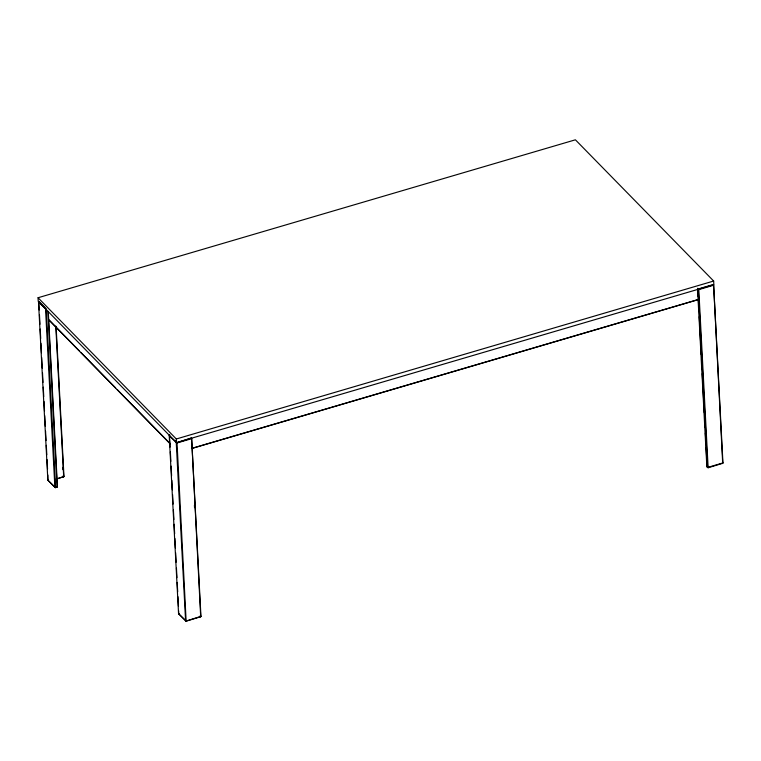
<?xml version="1.0" encoding="UTF-8"?>
<svg xmlns="http://www.w3.org/2000/svg" width="761" height="761" viewBox="0 0 761 761"><rect width="100%" height="100%" fill="white"/><g stroke="black" fill="none" stroke-linecap="round" stroke-linejoin="round"><path stroke-width="1.14" d="M45.26 307.891L39.001 301.499L38.516 302.136L47.848 480.143L55.42 487.668L57.446 486.574L48.304 312.134M47.857 474.988L47.848 480.143L55.42 487.668L57.18 486.983L47.981 311.354M191.62 438.346L200.695 616.752L186.131 621.195L178.559 613.67L169.227 435.673L169.722 435.035L169.227 435.673L177.037 442.969L191.363 438.755L191.087 438.013L176.267 442.864L185.598 620.862L186.359 620.966L200.952 616.353L191.62 438.346L191.087 438.013M178.692 610.893L178.559 613.67L186.131 621.195L177.037 442.969L175.192 440.629M713.618 284.918L722.693 463.325L708.139 467.768L706.845 466.664L697.514 288.666L699.036 289.541L713.361 285.327L713.086 284.585L713.618 284.918L722.95 462.916L707.597 467.435L698.265 289.437L698.75 288.8L708.139 467.768L706.845 466.664L706.855 461.508M39.001 301.499L38.516 302.136L46.316 309.432L55.648 487.44L54.887 487.325L45.555 309.327L46.041 308.69M57.075 478.916L63.953 476.396L56.114 326.878M56.961 487.211L57.446 486.574M200.466 616.99L200.952 616.353L200.2 615.582M722.465 463.554L722.95 462.916M63.467 477.033L63.953 476.396L63.201 475.625M38.05 297.741L575.402 139.805L713.656 281.037L713.847 284.69L176.495 442.636L38.24 301.394L38.05 297.741L176.305 438.983L176.495 442.636M176.305 438.983L713.656 281.037M699.854 288.476L711.982 284.909M56.2 479.002L63.696 476.805L55.791 326.098M191.458 448.448L698.731 299.349M192.371 448.343L698.503 299.577M49.265 320.143L79.134 350.659M80.79 352.353L115.643 387.948M117.299 389.642L170.397 443.891M48.733 319.81L169.865 443.549M707.102 466.255L707.378 466.997M178.816 613.261L179.101 614.013M48.105 479.734L48.381 480.476M697.77 288.257L698.208 296.562M698.455 301.308L698.959 310.802M699.264 316.738L699.768 326.231M700.015 330.978L700.51 340.471M700.757 345.218L701.262 354.712M701.509 359.458L702.003 368.952M702.251 373.699L702.812 384.372M703.002 387.939L703.554 398.612M703.811 403.359L704.306 412.852M704.553 417.599L705.047 427.092M705.361 433.028L705.799 441.332M706.113 447.268L706.608 456.762M194.416 505.218L194.54 507.597M169.617 437.642L170.112 447.135M170.359 451.882L170.864 461.375M171.111 466.122L171.606 475.615M171.853 480.362L172.357 489.856M172.604 494.602L173.099 504.096M173.413 510.022L173.908 519.516M174.155 524.262L174.649 533.756M174.906 538.503L175.401 547.996M175.648 552.743L176.143 562.236M176.457 568.172L176.952 577.666M177.199 582.412L177.703 591.906M177.95 596.653L178.445 606.146M62.763 467.321L62.887 469.689M38.782 301.736L39.211 310.041M39.467 314.788L39.962 324.281M40.209 329.028L40.704 338.521M40.951 343.268L41.455 352.762M41.703 357.508L42.264 368.181M42.511 372.928L43.006 382.422M43.253 387.168L43.758 396.662M44.005 401.408L44.499 410.902M44.747 415.649L45.308 426.331M45.555 431.078L46.06 440.571M46.307 445.318L46.802 454.812M47.049 459.558L47.543 469.052"/></g></svg>
